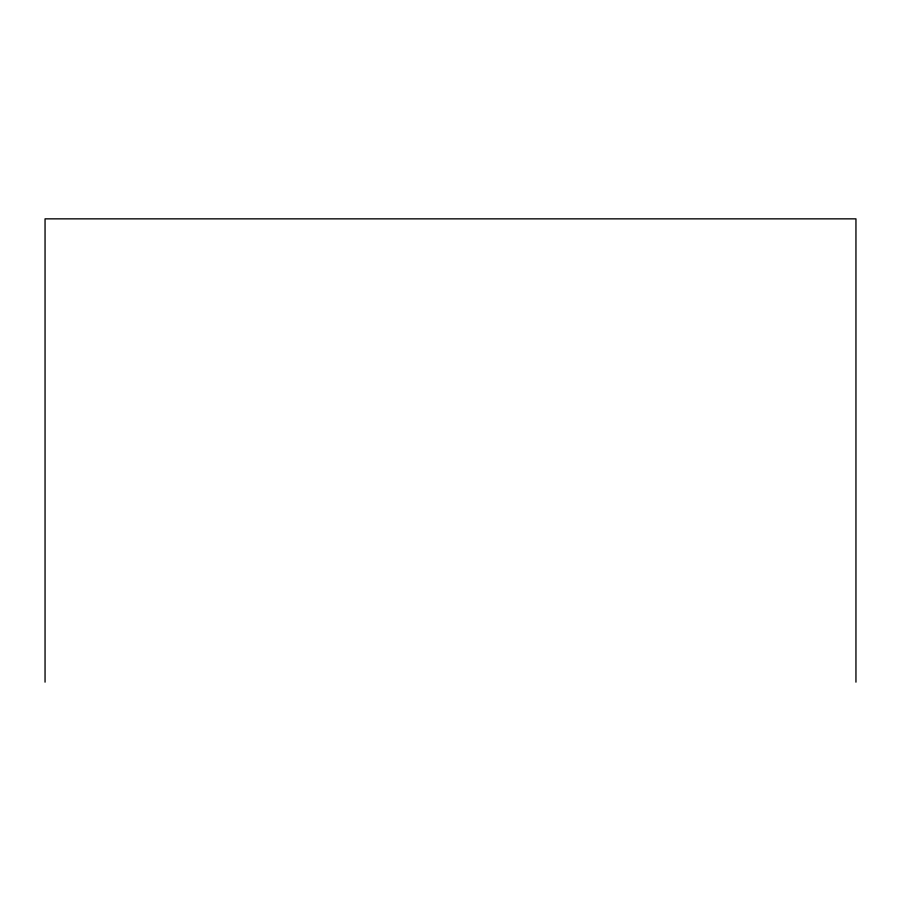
<?xml version="1.0" encoding="UTF-8"?>
<svg xmlns="http://www.w3.org/2000/svg" width="901" height="901" viewBox="0 0 901 901"><rect width="100%" height="100%" fill="white"/><g stroke="black" fill="none" stroke-linecap="round" stroke-linejoin="round"><path stroke-width="1.35" d="M855.95 682.147L855.95 218.853L45.05 218.853L45.05 682.147"/></g></svg>
